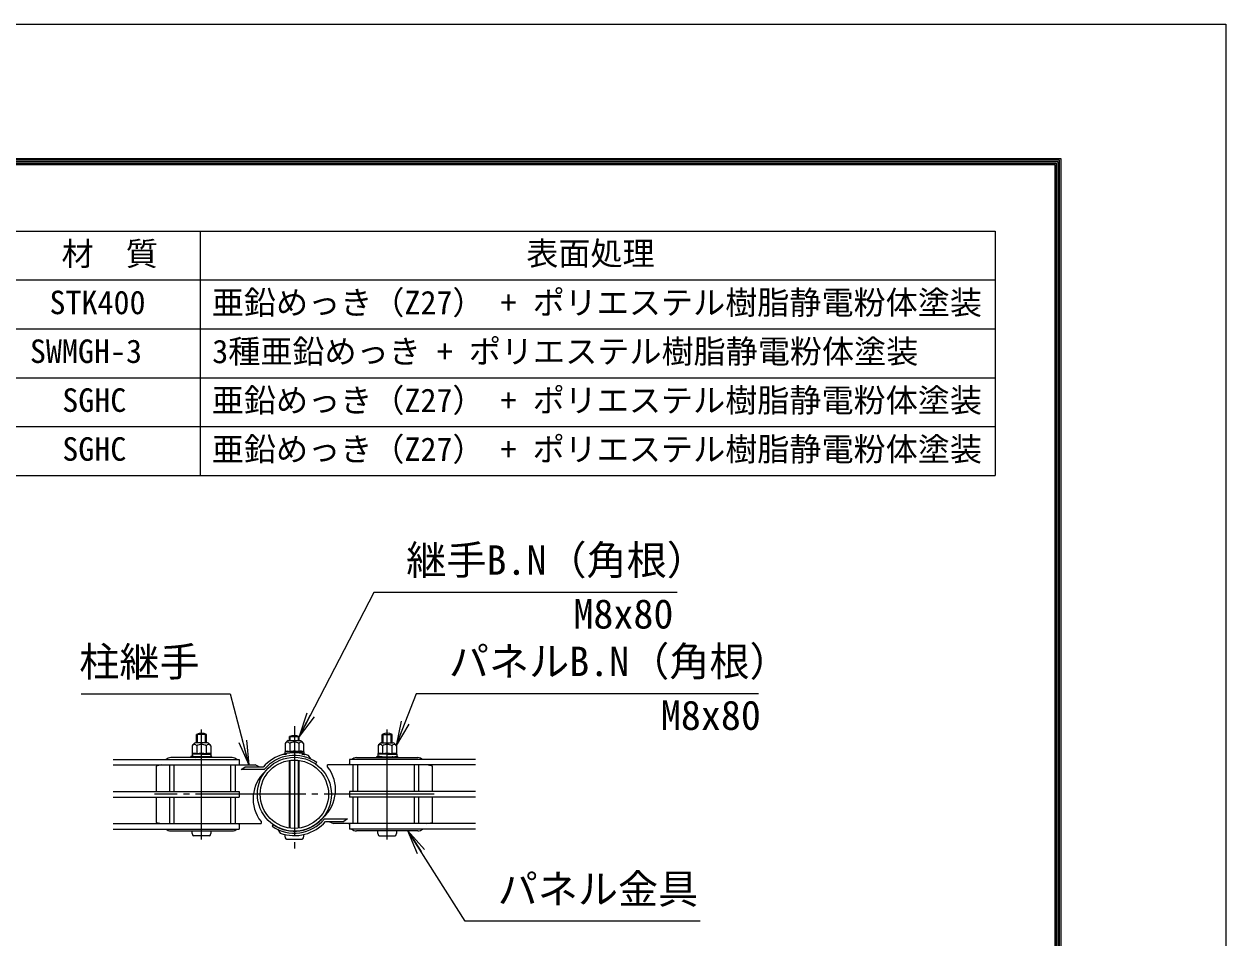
# Model space of a CAD drawing. Units: millimetres, scale not verified. Extents: x -4200 to 4200, y -2970 to 2970.
# Drawn here: x 2234 to 4200, y 1474 to 2970 of the extents above; entities that cross this region are included whole.
import ezdxf
from ezdxf.enums import TextEntityAlignment as Align

# ---------------------------------------------------------------- set-up
doc = ezdxf.new("R2010")
doc.units = ezdxf.units.MM
doc.header["$LTSCALE"] = 10
doc.linetypes.add('LONG_CHAIN', pattern=[21, 18, -1, 1, -1])
doc.layers.add('0-1_D-MTR-TXT', color=7, linetype='Continuous')
for name, color, linetype, lineweight in [('0-2_D-MTR-FRAM', 7, 'Continuous', 9), ('0-3_D-STR1', 1, 'Continuous', 9), ('0-4_D-BMK', 2, 'LONG_CHAIN', 9), ('0-6_0', 7, 'Continuous', 9), ('0-8_D-STR2', 7, 'Continuous', 9), ('0-9_D-STR3', 3, 'Continuous', 9), ('0-D_D-STR-TXT', 7, 'Continuous', 9), ('0-E_D-TTL', 7, 'Continuous', 9)]:
    doc.layers.add(name, color=color, linetype=linetype, lineweight=lineweight)
doc.styles.add('ＭＳ ゴシック', font='')
doc.styles.get('ＭＳ ゴシック').set_extended_font_data('MS Gothic')

# ---------------------------------------------------------------- blocks, each defined once
blk = doc.blocks.new('_Open')
at = {"layer": '0-6_0'}
blk.add_line((-10, 1.667), (0, 0), dxfattribs=at)
blk.add_lwpolyline([(-10, -1.667), (0, 0), (-10, 0)], dxfattribs=at)

msp = doc.modelspace()

# ---------------------------------------------------------------- linework, layer by layer
at = {"layer": '0-2_D-MTR-FRAM'}
for p, q in [((1172.39, 2631.05), (3822.39, 2631.05)), ((2522.39, 2631.05), (2522.39, 2231.05)), ((3822.39, 2631.05), (3822.39, 2231.05)), ((1172.39, 2551.05), (3822.39, 2551.05)), ((1172.39, 2471.05), (3822.39, 2471.05)), ((1172.39, 2391.05), (3822.39, 2391.05)), ((1172.39, 2311.05), (3822.39, 2311.05)), ((1172.39, 2231.05), (3822.39, 2231.05))]:
    msp.add_line(p, q, dxfattribs=at)
at = {"layer": '0-3_D-STR1'}
for radius in [60.5, 55.9]:
    msp.add_circle((2676.48, 1709.36), radius, dxfattribs=at)
at = {"layer": '0-4_D-BMK'}
for p, q in [((2524.65, 1635.14), (2524.65, 1816.89)), ((2676.48, 1820.8), (2676.48, 1617.92)), ((2828.31, 1635.14), (2828.31, 1816.89)), ((2905.08, 1709.36), (2447.88, 1709.36))]:
    msp.add_line(p, q, dxfattribs=at)
at = {"layer": '0-8_D-STR2'}
for p, q in [((2380.08, 1766.26), (2586.48, 1766.26)), ((2380.08, 1757.26), (2586.48, 1757.26)), ((2472.88, 1713.86), (2472.88, 1757.26)), ((2480.08, 1713.86), (2480.08, 1757.26)), ((2572.88, 1713.86), (2572.88, 1757.26)), ((2580.08, 1713.86), (2580.08, 1757.26)), ((2586.48, 1766.26), (2586.48, 1757.26)), ((2972.88, 1766.26), (2766.48, 1766.26)), ((2766.48, 1766.26), (2766.48, 1757.26)), ((2972.88, 1757.26), (2766.48, 1757.26)), ((2772.88, 1713.86), (2772.88, 1757.26)), ((2780.08, 1713.86), (2780.08, 1757.26)), ((2872.88, 1713.86), (2872.88, 1757.26)), ((2880.08, 1713.86), (2880.08, 1757.26)), ((2380.08, 1704.86), (2586.48, 1704.86)), ((2472.88, 1661.46), (2472.88, 1704.86)), ((2480.08, 1661.46), (2480.08, 1704.86)), ((2572.88, 1661.46), (2572.88, 1704.86)), ((2580.08, 1661.46), (2580.08, 1704.86)), ((2972.88, 1704.86), (2766.48, 1704.86)), ((2772.88, 1661.46), (2772.88, 1704.86)), ((2780.08, 1661.46), (2780.08, 1704.86)), ((2872.88, 1661.46), (2872.88, 1704.86)), ((2880.08, 1661.46), (2880.08, 1704.86)), ((2380.08, 1661.46), (2586.48, 1661.46)), ((2380.08, 1652.46), (2586.48, 1652.46)), ((2586.48, 1661.46), (2586.48, 1652.46)), ((2972.88, 1661.46), (2766.48, 1661.46)), ((2766.48, 1661.46), (2766.48, 1652.46)), ((2972.88, 1652.46), (2766.48, 1652.46))]:
    msp.add_line(p, q, dxfattribs=at)
for points in [[(2380.08, 1713.86), (2586.48, 1713.86), (2586.48, 1704.86)], [(2972.88, 1713.86), (2766.48, 1713.86), (2766.48, 1704.86)]]:
    msp.add_lwpolyline(points, dxfattribs=at)
at = {"layer": '0-9_D-STR3'}
for p, q in [((2509.64, 1788.74), (2509.64, 1775.35)), ((2534.65, 1793.76), (2514.65, 1793.76)), ((2516.65, 1793.76), (2516.65, 1807.36)), ((2532.65, 1807.36), (2516.65, 1807.36)), ((2517.14, 1788.74), (2517.14, 1775.15)), ((2518, 1793.76), (2518, 1807.36)), ((2531.29, 1793.76), (2531.29, 1807.36)), ((2532.15, 1788.74), (2532.15, 1775.15)), ((2532.65, 1793.76), (2532.65, 1807.36)), ((2539.66, 1788.74), (2539.66, 1775.35)), ((2661.39, 1792.38), (2661.45, 1778.99)), ((2666.38, 1797.41), (2686.38, 1797.51)), ((2668.48, 1797.42), (2668.48, 1803.66)), ((2668.48, 1803.66), (2684.48, 1803.66)), ((2668.89, 1792.41), (2668.96, 1778.82)), ((2669.83, 1797.43), (2669.83, 1803.66)), ((2683.13, 1797.49), (2683.13, 1803.66)), ((2683.91, 1792.49), (2683.97, 1778.9)), ((2684.48, 1797.5), (2684.48, 1803.66)), ((2691.41, 1792.52), (2691.48, 1779.13)), ((2813.3, 1788.74), (2813.3, 1775.35)), ((2818.31, 1793.76), (2838.31, 1793.76)), ((2820.31, 1793.76), (2820.31, 1807.36)), ((2820.31, 1807.36), (2836.31, 1807.36)), ((2820.81, 1788.74), (2820.81, 1775.15)), ((2821.67, 1793.76), (2821.67, 1807.36)), ((2834.96, 1793.76), (2834.96, 1807.36)), ((2835.82, 1788.74), (2835.82, 1775.15)), ((2836.31, 1793.76), (2836.31, 1807.36)), ((2843.32, 1788.74), (2843.32, 1775.35)), ((2574.65, 1769.36), (2474.65, 1769.36)), ((2510.3, 1771.38), (2507.42, 1771.38)), ((2509.13, 1775.02), (2509.13, 1771.73)), ((2524.63, 1775.15), (2509.18, 1775.15)), ((2515.63, 1770.76), (2509.31, 1771.53)), ((2514.29, 1770.36), (2510.3, 1771.38)), ((2510.3, 1770.38), (2514.29, 1769.36)), ((2535.01, 1769.36), (2514.29, 1769.36)), ((2533.63, 1770.76), (2515.63, 1770.76)), ((2516.55, 1770.36), (2516.55, 1770.76)), ((2532.75, 1770.76), (2516.55, 1770.76)), ((2524.63, 1775.15), (2540.08, 1775.15)), ((2532.75, 1770.36), (2532.75, 1770.76)), ((2533.63, 1770.76), (2539.96, 1771.53)), ((2538.54, 1770.38), (2535.01, 1769.36)), ((2541.42, 1771.38), (2538.54, 1771.38)), ((2541.42, 1770.38), (2538.54, 1770.38)), ((2539.64, 1775.35), (2539.98, 1775.26)), ((2540.13, 1775.07), (2540.13, 1771.73)), ((2541.42, 1770.38), (2541.42, 1771.38)), ((2659.7, 1775.01), (2662.57, 1775.02)), ((2659.7, 1774.01), (2659.7, 1775.01)), ((2659.7, 1774.01), (2660.06, 1774.01)), ((2660.97, 1778.7), (2660.98, 1775.36)), ((2676.47, 1778.86), (2661.02, 1778.78)), ((2661.45, 1778.99), (2661.11, 1778.89)), ((2663.83, 1774.85), (2661.16, 1775.16)), ((2662.57, 1775.02), (2663.44, 1774.77)), ((2676.47, 1778.86), (2691.92, 1778.93)), ((2688.75, 1774.92), (2691.81, 1775.31)), ((2689.43, 1774.79), (2690.82, 1775.16)), ((2690.82, 1775.16), (2693.69, 1775.17)), ((2691.97, 1778.8), (2691.98, 1775.51)), ((2703.4, 1767.09), (2699.54, 1773.01)), ((2778.31, 1769.36), (2878.31, 1769.36)), ((2811.54, 1771.38), (2814.42, 1771.38)), ((2811.54, 1770.38), (2811.54, 1771.38)), ((2811.54, 1770.38), (2814.42, 1770.38)), ((2812.83, 1775.07), (2812.83, 1771.73)), ((2828.33, 1775.15), (2812.88, 1775.15)), ((2813.32, 1775.35), (2812.97, 1775.26)), ((2819.33, 1770.76), (2813, 1771.53)), ((2814.42, 1770.38), (2817.95, 1769.36)), ((2817.95, 1769.36), (2838.67, 1769.36)), ((2819.33, 1770.76), (2837.33, 1770.76)), ((2820.21, 1770.36), (2820.21, 1770.76)), ((2820.21, 1770.76), (2836.41, 1770.76)), ((2828.33, 1775.15), (2843.78, 1775.15)), ((2836.41, 1770.36), (2836.41, 1770.76)), ((2837.33, 1770.76), (2843.65, 1771.53)), ((2838.67, 1770.36), (2842.66, 1771.38)), ((2842.66, 1770.38), (2838.67, 1769.36)), ((2842.66, 1771.38), (2845.54, 1771.38)), ((2843.83, 1775.02), (2843.83, 1771.73)), ((2459.98, 1757.26), (2450.48, 1755.36)), ((2450.48, 1755.36), (2450.48, 1715.36)), ((2586.48, 1757.36), (2612.23, 1757.36)), ((2589.3, 1749.7), (2595.3, 1753.7)), ((2627.19, 1749.7), (2589.3, 1749.7)), ((2625.33, 1753.7), (2595.3, 1753.7)), ((2620.06, 1753.7), (2612.23, 1757.36)), ((2668.41, 1654.04), (2668.41, 1764.67)), ((2669.76, 1653.86), (2669.76, 1764.85)), ((2683.06, 1653.84), (2683.06, 1764.87)), ((2684.41, 1654.02), (2684.41, 1764.69)), ((2711.18, 1758.91), (2713.02, 1761.54)), ((2766.48, 1757.36), (2730.91, 1757.36)), ((2730.91, 1754.16), (2730.91, 1757.36)), ((2902.48, 1755.36), (2892.48, 1757.36)), ((2902.48, 1715.36), (2902.48, 1755.36)), ((2450.48, 1703.36), (2450.48, 1663.36)), ((2902.48, 1663.36), (2902.48, 1703.36)), ((2450.48, 1663.36), (2459.98, 1661.46)), ((2586.48, 1661.36), (2622.04, 1661.36)), ((2622.04, 1664.56), (2622.04, 1661.36)), ((2641.78, 1659.8), (2639.94, 1657.18)), ((2649.56, 1651.62), (2653.42, 1645.7)), ((2676.48, 1656.86), (2676.48, 1651.36)), ((2725.77, 1669.01), (2763.66, 1669.01)), ((2727.63, 1665.01), (2757.66, 1665.01)), ((2732.9, 1665.01), (2740.73, 1661.36)), ((2766.48, 1661.36), (2740.73, 1661.36)), ((2763.66, 1669.01), (2757.66, 1665.01)), ((2892.98, 1661.46), (2902.48, 1663.36)), ((2474.65, 1649.36), (2574.65, 1649.36)), ((2537.65, 1641.36), (2511.65, 1641.36)), ((2663.48, 1636.06), (2689.48, 1636.06)), ((2878.31, 1649.36), (2778.31, 1649.36)), ((2815.31, 1641.36), (2841.31, 1641.36))]:
    msp.add_line(p, q, dxfattribs=at)
for points in [[(2510.3, 1770.38), (2507.42, 1770.38), (2507.42, 1771.38)], [(2538.54, 1771.38), (2535.01, 1770.36), (2514.29, 1770.36)], [(2692.28, 1774.16), (2693.7, 1774.17), (2693.69, 1775.17)], [(2814.42, 1771.38), (2817.95, 1770.36), (2838.67, 1770.36)], [(2842.66, 1770.38), (2845.54, 1770.38), (2845.54, 1771.38)]]:
    msp.add_lwpolyline(points, dxfattribs=at)
for centre, radius, start, end in [((2524.65, 1792.36), 17, 61.92751, 118.07249), ((2828.31, 1792.36), 17, 61.92751, 118.07249), ((2523.16, 1780.21), 16, 122.13463, 147.68315), ((2513.39, 1786.71), 4.27, 28.45309, 151.54691), ((2524.65, 1777.23), 13.75, 90, 123.09348), ((2524.65, 1777.23), 13.75, 56.90652, 90), ((2535.91, 1786.71), 4.27, 28.45309, 151.54691), ((2526.14, 1780.21), 16, 32.31685, 57.86537), ((2674.95, 1783.91), 16, 122.41049, 147.95901), ((2665.15, 1790.36), 4.27, 28.72896, 151.82278), ((2676.48, 1788.66), 17, 61.92751, 118.07249), ((2676.46, 1780.93), 13.75, 90.27587, 123.36935), ((2676.46, 1780.93), 13.75, 57.18239, 90.27587), ((2687.67, 1790.47), 4.27, 28.72896, 151.82278), ((2677.93, 1783.92), 16, 32.59272, 58.14124), ((2826.82, 1780.21), 16, 122.13463, 147.68315), ((2817.05, 1786.71), 4.27, 28.45309, 151.54691), ((2828.31, 1777.23), 13.75, 90, 123.09348), ((2828.31, 1777.23), 13.75, 56.90652, 90), ((2839.57, 1786.71), 4.27, 28.45309, 151.54691), ((2829.8, 1780.21), 16, 32.31685, 57.86537), ((2474.65, 1757.36), 12, 90, 132.12642), ((2509.33, 1775.02), 0.2, 112.7756, 180), ((2509.33, 1771.73), 0.2, 180, 263), ((2513.38, 1765.39), 10.65, 69.37322, 112.7756), ((2516.52, 1769.61), 1.14, 88.43661, 139.48652), ((2524.63, 1733.64), 42.38, 90, 100.20031), ((2524.63, 1733.64), 42.38, 79.79969, 90), ((2535.89, 1765.39), 10.65, 67.2244, 110.62678), ((2532.78, 1769.61), 1.14, 40.51163, 91.56155), ((2539.93, 1771.73), 0.2, 277, 360), ((2539.93, 1775.07), 0.2, 360, 75), ((2574.65, 1757.36), 12, 47.87358, 90), ((2676.48, 1709.36), 67.7, 70.08458, 139.07477), ((2676.48, 1709.36), 63.7, 55, 140.69754), ((2661.17, 1778.7), 0.2, 105.27587, 180.27587), ((2661.18, 1775.36), 0.2, 180.27587, 263.27587), ((2665.26, 1769.04), 10.65, 69.64909, 113.05147), ((2676.67, 1737.35), 42.38, 90.27587, 100.47617), ((2676.67, 1737.35), 42.38, 80.07556, 90.27587), ((2687.77, 1769.15), 10.65, 67.50027, 110.90265), ((2691.78, 1775.51), 0.2, 277.27587, 0.27587), ((2691.77, 1778.8), 0.2, 0.27587, 67.50027), ((2778.31, 1757.36), 12, 90, 132.12642), ((2813.03, 1775.07), 0.2, 105, 180), ((2813.03, 1771.73), 0.2, 180, 263), ((2817.07, 1765.39), 10.65, 69.37322, 112.7756), ((2820.18, 1769.61), 1.14, 88.43845, 139.48837), ((2828.33, 1733.64), 42.38, 90, 100.20031), ((2828.33, 1733.64), 42.38, 79.79969, 90), ((2839.58, 1765.39), 10.65, 67.2244, 110.62678), ((2836.44, 1769.61), 1.14, 40.51348, 91.56339), ((2843.63, 1771.73), 0.2, 277, 0), ((2843.63, 1775.02), 0.2, 0, 67.2244), ((2878.31, 1757.36), 12, 47.87358, 90), ((2574.65, 1757.36), 12, 0, 9.56022), ((2683.41, 1716.7), 60.5, 311.88087, 38.25418), ((2778.31, 1757.36), 12, 170.43978, 180), ((2669.55, 1702.01), 60.5, 131.88087, 218.25418), ((2452.48, 1715.36), 2, 180, 228.59038), ((2900.48, 1715.36), 2, 311.40962, 0), ((2452.48, 1703.36), 2, 131.40962, 180), ((2900.48, 1703.36), 2, 0, 48.59038), ((2676.48, 1709.36), 60.5, 235, 322.44818), ((2474.65, 1661.36), 12, 227.87358, 270), ((2574.65, 1661.36), 12, 270, 312.12642), ((2574.65, 1661.36), 12, 350.43978, 0), ((2676.48, 1709.36), 63.7, 235, 320.69754), ((2676.48, 1709.36), 67.7, 250.08458, 319.07477), ((2778.31, 1661.36), 12, 180, 189.56022), ((2778.31, 1661.36), 12, 227.87358, 270), ((2878.31, 1661.36), 12, 270, 312.12642)]:
    msp.add_arc(centre, radius, start, end, dxfattribs=at)
for centre, start_param, end_param in [((2511.65, 1650.96), 1.7382444, 3.1415927), ((2537.65, 1650.96), 3.1415927, 4.5449409), ((2663.48, 1645.66), 1.7556044, 3.1415927), ((2689.48, 1645.66), 3.1415927, 4.5275809), ((2815.31, 1650.96), 1.7382444, 3.1415927), ((2841.31, 1650.96), 3.1415927, 4.5449409)]:
    msp.add_ellipse(centre, major_axis=(0, 9.6), ratio=0.3125, start_param=start_param, end_param=end_param, dxfattribs=at)
at = {"layer": '0-D_D-STR-TXT'}
for points in [[(3302.3, 2039.72), (2806.2, 2039.72), (2685.4, 1805.43)], [(2327.84, 1873.88), (2571.4, 1873.88), (2601.72, 1759.29)], [(3435.51, 1873.88), (2875.96, 1873.88), (2843.72, 1791.12)], [(3339.89, 1501.91), (2956.03, 1501.91), (2863.38, 1647.67)]]:
    msp.add_lwpolyline(points, dxfattribs=at)
at = {"layer": '0-E_D-TTL', "color": 2}
msp.add_lwpolyline([(-4200, 2970), (4200, 2970), (4200, -2970), (-4200, -2970)], close=True, dxfattribs=at)
at = {"layer": '0-E_D-TTL'}
for points in [[(-3930, 2750), (3930, 2750), (3930, -2750), (-3930, -2750)], [(-3927.5, 2747.5), (3927.5, 2747.5), (3927.5, -2747.5), (-3927.5, -2747.5)], [(-3925, 2745), (3925, 2745), (3925, -2745), (-3925, -2745)], [(-3922.5, 2742.5), (3922.5, 2742.5), (3922.5, -2742.5), (-3922.5, -2742.5)], [(-3920, 2740), (3920, 2740), (3920, -2740), (-3920, -2740)]]:
    msp.add_lwpolyline(points, close=True, dxfattribs=at)

# ---------------------------------------------------------------- block references
at = {"layer": '0-D_D-STR-TXT', "xscale": 4, "yscale": 4}
for p, rotation in [((2684.48, 1803.66), 242.72366), ((2842.99, 1789.26), 248.71376), ((2602.23, 1757.36), 284.82033), ((2862.31, 1649.36), 122.44305)]:
    msp.add_blockref('_Open', p, dxfattribs=dict(at, rotation=rotation))

# ---------------------------------------------------------------- texts
at = {"layer": '0-1_D-MTR-TXT', "style": 'ＭＳ ゴシック'}
for s, p in [('材\u3000質', (2295.83, 2563.19)), ('表面処理', (3055.73, 2563.65)), ('亜鉛めっき（Z27） + ポリエステル樹脂静電粉体塗装', (2541.48, 2483.33)), ('STK400', (2276.05, 2483.55)), ('3種亜鉛めっき + ポリエステル樹脂静電粉体塗装', (2542.16, 2403.33)), ('SWMGH-3', (2244.05, 2403.65)), ('亜鉛めっき（Z27） + ポリエステル樹脂静電粉体塗装', (2541.48, 2323.33)), ('SGHC', (2296.97, 2323.65)), ('亜鉛めっき（Z27） + ポリエステル樹脂静電粉体塗装', (2541.48, 2243.33)), ('SGHC', (2296.97, 2243.65))]:
    msp.add_text(s, height=38.49, dxfattribs=at).set_placement(p, align=Align.BOTTOM_LEFT)
at = {"layer": '0-D_D-STR-TXT', "style": 'ＭＳ ゴシック'}
for s, p in [('継手B.N（角根）', (2859.41, 2054.21)), ('M8x80', (3132.83, 1966.18)), ('柱継手', (2324.79, 1887.73)), ('パネルB.N（角根）', (2929.17, 1888.37)), ('M8x80', (3275.86, 1800.33)), ('パネル金具', (3008.99, 1515.76))]:
    msp.add_text(s, height=48.09, dxfattribs=at).set_placement(p, align=Align.BOTTOM_LEFT)

doc.saveas('drawing.dxf')
